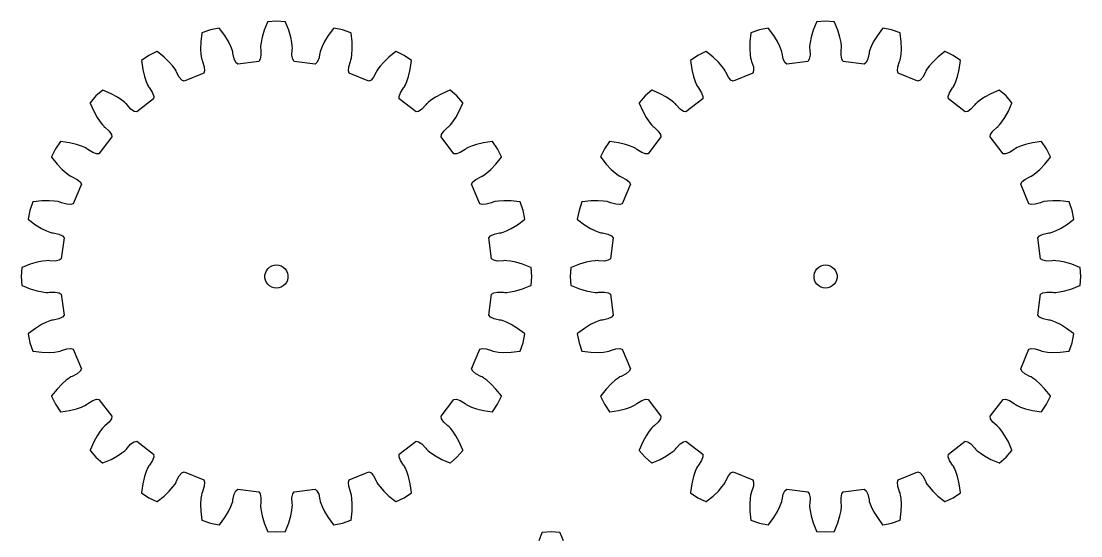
# Model space of a CAD drawing. Extents: x 0 to 209, y 0 to 199.
# Drawn here: x 0 to 137.4, y 131.9 to 198.6 of the extents above; entities that cross this region are included whole.
import ezdxf

# ---------------------------------------------------------------- set-up
doc = ezdxf.new("R2010")
doc.units = 0

msp = doc.modelspace()

# ---------------------------------------------------------------- linework, layer by layer
for p, q in [((31.93, 198.52), (31.5, 197.45)), ((31.94, 198.55), (31.93, 198.52)), ((33.1, 198.63), (31.94, 198.55)), ((34.26, 198.55), (33.1, 198.63)), ((34.28, 198.52), (34.26, 198.55)), ((34.7, 197.45), (34.28, 198.52)), ((103.14, 198.52), (102.71, 197.45)), ((103.15, 198.55), (103.14, 198.52)), ((104.31, 198.63), (103.15, 198.55)), ((105.47, 198.55), (104.31, 198.63)), ((105.49, 198.52), (105.47, 198.55)), ((105.91, 197.45), (105.49, 198.52)), ((23.43, 197.09), (23.3, 195.94)), ((23.44, 197.12), (23.43, 197.09)), ((24.54, 197.5), (23.44, 197.12)), ((25.68, 197.72), (24.54, 197.5)), ((25.7, 197.7), (25.68, 197.72)), ((26.39, 196.77), (25.7, 197.7)), ((26.87, 195.98), (26.39, 196.77)), ((31.24, 196.56), (31.1, 195.87)), ((31.5, 197.45), (31.24, 196.56)), ((34.97, 196.56), (34.7, 197.45)), ((35.11, 195.87), (34.97, 196.56)), ((39.82, 196.77), (39.34, 195.98)), ((40.51, 197.7), (39.82, 196.77)), ((40.53, 197.72), (40.51, 197.7)), ((41.67, 197.5), (40.53, 197.72)), ((42.77, 197.12), (41.67, 197.5)), ((42.78, 197.09), (42.77, 197.12)), ((42.91, 195.94), (42.78, 197.09)), ((94.64, 197.09), (94.51, 195.94)), ((95.74, 197.5), (94.64, 197.12)), ((94.64, 197.12), (94.64, 197.09)), ((96.88, 197.72), (95.74, 197.5)), ((96.91, 197.7), (96.88, 197.72)), ((97.6, 196.77), (96.91, 197.7)), ((98.08, 195.98), (97.6, 196.77)), ((102.45, 196.56), (102.31, 195.87)), ((102.71, 197.45), (102.45, 196.56)), ((106.18, 196.56), (105.91, 197.45)), ((106.32, 195.87), (106.18, 196.56)), ((111.03, 196.77), (110.54, 195.98)), ((111.72, 197.7), (111.03, 196.77)), ((111.74, 197.72), (111.72, 197.7)), ((112.88, 197.5), (111.74, 197.72)), ((113.98, 197.12), (112.88, 197.5)), ((113.99, 197.09), (113.98, 197.12)), ((114.12, 195.94), (113.99, 197.09)), ((23.3, 195.94), (23.27, 195.02)), ((27.19, 195.35), (26.87, 195.98)), ((27.36, 194.91), (27.19, 195.35)), ((31.05, 195.39), (31.04, 195.14)), ((31.04, 195.14), (31.04, 195.12)), ((31.1, 195.87), (31.05, 195.39)), ((35.16, 195.39), (35.11, 195.87)), ((35.17, 195.14), (35.16, 195.39)), ((35.17, 195.12), (35.17, 195.14)), ((39.02, 195.35), (38.85, 194.91)), ((39.34, 195.98), (39.02, 195.35)), ((42.94, 195.02), (42.91, 195.94)), ((94.51, 195.94), (94.48, 195.02)), ((98.4, 195.35), (98.08, 195.98)), ((98.57, 194.91), (98.4, 195.35)), ((102.31, 195.87), (102.25, 195.39)), ((102.25, 195.39), (102.25, 195.14)), ((102.25, 195.14), (102.25, 195.12)), ((106.37, 195.39), (106.32, 195.87)), ((106.38, 195.14), (106.37, 195.39)), ((106.38, 195.12), (106.38, 195.14)), ((110.23, 195.35), (110.06, 194.91)), ((110.54, 195.98), (110.23, 195.35)), ((114.15, 195.02), (114.12, 195.94)), ((16.55, 194.19), (15.59, 193.54)), ((17.59, 194.7), (16.55, 194.19)), ((17.62, 194.69), (17.59, 194.7)), ((18.53, 193.97), (17.62, 194.69)), ((19.2, 193.33), (18.53, 193.97)), ((23.27, 195.02), (23.31, 194.31)), ((23.31, 194.31), (23.38, 193.84)), ((23.38, 193.84), (23.44, 193.6)), ((27.43, 194.67), (27.36, 194.91)), ((27.44, 194.64), (27.43, 194.67)), ((27.46, 194.47), (27.44, 194.64)), ((27.62, 193.75), (27.46, 194.47)), ((31.09, 194.21), (31, 193.69)), ((31.04, 195.12), (31.07, 194.94)), ((31.07, 194.94), (31.09, 194.21)), ((35.11, 194.21), (35.14, 194.94)), ((35.21, 193.69), (35.11, 194.21)), ((35.14, 194.94), (35.17, 195.12)), ((38.75, 194.47), (38.59, 193.75)), ((38.77, 194.64), (38.75, 194.47)), ((38.78, 194.67), (38.77, 194.64)), ((38.85, 194.91), (38.78, 194.67)), ((42.77, 193.6), (42.82, 193.84)), ((42.82, 193.84), (42.89, 194.31)), ((42.89, 194.31), (42.94, 195.02)), ((47.68, 193.97), (47.01, 193.33)), ((48.58, 194.69), (47.68, 193.97)), ((48.61, 194.7), (48.58, 194.69)), ((49.66, 194.19), (48.61, 194.7)), ((50.62, 193.54), (49.66, 194.19)), ((87.76, 194.19), (86.79, 193.54)), ((88.8, 194.7), (87.76, 194.19)), ((88.83, 194.69), (88.8, 194.7)), ((89.74, 193.97), (88.83, 194.69)), ((90.41, 193.33), (89.74, 193.97)), ((94.48, 195.02), (94.52, 194.31)), ((94.52, 194.31), (94.59, 193.84)), ((94.59, 193.84), (94.65, 193.6)), ((98.64, 194.67), (98.57, 194.91)), ((98.65, 194.64), (98.64, 194.67)), ((98.67, 194.47), (98.65, 194.64)), ((98.83, 193.75), (98.67, 194.47)), ((102.3, 194.21), (102.21, 193.69)), ((102.25, 195.12), (102.27, 194.94)), ((102.27, 194.94), (102.3, 194.21)), ((106.32, 194.21), (106.35, 194.94)), ((106.42, 193.69), (106.32, 194.21)), ((106.35, 194.94), (106.38, 195.12)), ((109.96, 194.47), (109.8, 193.75)), ((109.98, 194.64), (109.96, 194.47)), ((110.06, 194.91), (109.98, 194.67)), ((109.98, 194.67), (109.98, 194.64)), ((113.98, 193.6), (114.03, 193.84)), ((114.03, 193.84), (114.1, 194.31)), ((114.1, 194.31), (114.15, 195.02)), ((118.89, 193.97), (118.22, 193.33)), ((119.79, 194.69), (118.89, 193.97)), ((119.82, 194.7), (119.79, 194.69)), ((120.86, 194.19), (119.82, 194.7)), ((121.83, 193.54), (120.86, 194.19)), ((15.59, 193.54), (15.59, 193.51)), ((15.59, 193.51), (15.76, 192.37)), ((19.67, 192.8), (19.2, 193.33)), ((19.95, 192.42), (19.67, 192.8)), ((20.08, 192.21), (19.95, 192.42)), ((23.44, 193.6), (23.45, 193.58)), ((23.45, 193.58), (23.52, 193.41)), ((23.52, 193.41), (23.74, 192.71)), ((23.74, 192.71), (23.78, 192.19)), ((27.85, 193.28), (27.62, 193.75)), ((28.09, 193.06), (27.85, 193.28)), ((30.82, 193.42), (28.09, 193.06)), ((31, 193.69), (30.82, 193.42)), ((35.39, 193.42), (35.21, 193.69)), ((38.12, 193.06), (35.39, 193.42)), ((38.36, 193.28), (38.12, 193.06)), ((38.59, 193.75), (38.36, 193.28)), ((42.43, 192.19), (42.47, 192.71)), ((42.47, 192.71), (42.69, 193.41)), ((42.69, 193.41), (42.76, 193.58)), ((42.76, 193.58), (42.77, 193.6)), ((46.26, 192.42), (46.13, 192.21)), ((46.54, 192.8), (46.26, 192.42)), ((47.01, 193.33), (46.54, 192.8)), ((50.45, 192.37), (50.62, 193.51)), ((50.62, 193.51), (50.62, 193.54)), ((86.79, 193.54), (86.8, 193.51)), ((86.8, 193.51), (86.97, 192.37)), ((90.88, 192.8), (90.41, 193.33)), ((91.16, 192.42), (90.88, 192.8)), ((91.29, 192.21), (91.16, 192.42)), ((94.65, 193.6), (94.66, 193.58)), ((94.66, 193.58), (94.73, 193.41)), ((94.73, 193.41), (94.95, 192.71)), ((94.95, 192.71), (94.99, 192.19)), ((99.05, 193.28), (98.83, 193.75)), ((99.3, 193.06), (99.05, 193.28)), ((102.03, 193.42), (99.3, 193.06)), ((102.21, 193.69), (102.03, 193.42)), ((106.6, 193.42), (106.42, 193.69)), ((109.33, 193.06), (106.6, 193.42)), ((109.57, 193.28), (109.33, 193.06)), ((109.8, 193.75), (109.57, 193.28)), ((113.64, 192.19), (113.68, 192.71)), ((113.68, 192.71), (113.9, 193.41)), ((113.9, 193.41), (113.97, 193.58)), ((113.97, 193.58), (113.98, 193.6)), ((117.47, 192.42), (117.33, 192.21)), ((117.75, 192.8), (117.47, 192.42)), ((118.22, 193.33), (117.75, 192.8)), ((121.66, 192.37), (121.83, 193.51)), ((121.83, 193.51), (121.83, 193.54)), ((15.76, 192.37), (15.97, 191.47)), ((15.97, 191.47), (16.2, 190.8)), ((20.09, 192.19), (20.08, 192.21)), ((20.16, 192.02), (20.09, 192.19)), ((20.5, 191.37), (20.16, 192.02)), ((20.84, 190.97), (20.5, 191.37)), ((23.67, 191.88), (21.13, 190.83)), ((23.78, 192.19), (23.67, 191.88)), ((42.53, 191.88), (42.43, 192.19)), ((45.08, 190.83), (42.53, 191.88)), ((45.71, 191.37), (45.37, 190.97)), ((46.05, 192.02), (45.71, 191.37)), ((46.12, 192.19), (46.05, 192.02)), ((46.13, 192.21), (46.12, 192.19)), ((50.01, 190.8), (50.24, 191.47)), ((50.24, 191.47), (50.45, 192.37)), ((86.97, 192.37), (87.18, 191.47)), ((87.18, 191.47), (87.4, 190.8)), ((91.3, 192.19), (91.29, 192.21)), ((91.37, 192.02), (91.3, 192.19)), ((91.71, 191.37), (91.37, 192.02)), ((92.05, 190.97), (91.71, 191.37)), ((94.88, 191.88), (92.34, 190.83)), ((94.99, 192.19), (94.88, 191.88)), ((113.74, 191.88), (113.64, 192.19)), ((116.28, 190.83), (113.74, 191.88)), ((116.91, 191.37), (116.58, 190.97)), ((117.26, 192.02), (116.91, 191.37)), ((117.32, 192.19), (117.26, 192.02)), ((117.33, 192.21), (117.32, 192.19)), ((121.22, 190.8), (121.44, 191.47)), ((121.44, 191.47), (121.66, 192.37)), ((10.57, 189.7), (9.7, 188.93)), ((10.6, 189.68), (10.57, 189.7)), ((11.66, 189.23), (10.6, 189.68)), ((16.2, 190.8), (16.38, 190.36)), ((16.38, 190.36), (16.5, 190.14)), ((16.5, 190.14), (16.52, 190.12)), ((16.52, 190.12), (16.63, 189.98)), ((16.63, 189.98), (17.02, 189.36)), ((21.13, 190.83), (20.84, 190.97)), ((45.37, 190.97), (45.08, 190.83)), ((49.19, 189.36), (49.58, 189.98)), ((49.58, 189.98), (49.69, 190.12)), ((49.69, 190.12), (49.7, 190.14)), ((49.7, 190.14), (49.82, 190.36)), ((49.82, 190.36), (50.01, 190.8)), ((55.61, 189.68), (54.55, 189.23)), ((55.64, 189.7), (55.61, 189.68)), ((56.51, 188.93), (55.64, 189.7)), ((81.78, 189.7), (80.9, 188.93)), ((81.81, 189.68), (81.78, 189.7)), ((82.87, 189.23), (81.81, 189.68)), ((87.4, 190.8), (87.59, 190.36)), ((87.59, 190.36), (87.71, 190.14)), ((87.71, 190.14), (87.73, 190.12)), ((87.73, 190.12), (87.84, 189.98)), ((87.84, 189.98), (88.23, 189.36)), ((92.34, 190.83), (92.05, 190.97)), ((116.58, 190.97), (116.28, 190.83)), ((120.4, 189.36), (120.79, 189.98)), ((120.79, 189.98), (120.9, 190.12)), ((120.9, 190.12), (120.91, 190.14)), ((120.91, 190.14), (121.03, 190.36)), ((121.03, 190.36), (121.22, 190.8)), ((126.81, 189.68), (125.76, 189.23)), ((126.85, 189.7), (126.81, 189.68)), ((127.72, 188.93), (126.85, 189.7)), ((9.7, 188.93), (8.93, 188.06)), ((12.48, 188.78), (11.66, 189.23)), ((13.06, 188.4), (12.48, 188.78)), ((13.44, 188.1), (13.06, 188.4)), ((17.17, 188.54), (14.99, 186.87)), ((17.02, 189.36), (17.19, 188.87)), ((17.19, 188.87), (17.17, 188.54)), ((49.01, 188.87), (49.19, 189.36)), ((49.03, 188.54), (49.01, 188.87)), ((51.22, 186.87), (49.03, 188.54)), ((53.14, 188.4), (52.77, 188.1)), ((53.73, 188.78), (53.14, 188.4)), ((54.55, 189.23), (53.73, 188.78)), ((57.28, 188.06), (56.51, 188.93)), ((80.9, 188.93), (80.14, 188.06)), ((83.69, 188.78), (82.87, 189.23)), ((84.27, 188.4), (83.69, 188.78)), ((84.65, 188.1), (84.27, 188.4)), ((88.38, 188.54), (86.2, 186.87)), ((88.23, 189.36), (88.4, 188.87)), ((88.4, 188.87), (88.38, 188.54)), ((120.22, 188.87), (120.4, 189.36)), ((120.24, 188.54), (120.22, 188.87)), ((122.43, 186.87), (120.24, 188.54)), ((124.35, 188.4), (123.98, 188.1)), ((124.94, 188.78), (124.35, 188.4)), ((125.76, 189.23), (124.94, 188.78)), ((128.49, 188.06), (127.72, 188.93)), ((8.93, 188.06), (8.94, 188.02)), ((8.94, 188.02), (9.4, 186.96)), ((9.4, 186.96), (9.84, 186.15)), ((13.62, 187.93), (13.44, 188.1)), ((13.64, 187.91), (13.62, 187.93)), ((13.74, 187.77), (13.64, 187.91)), ((14.24, 187.23), (13.74, 187.77)), ((14.67, 186.93), (14.24, 187.23)), ((14.99, 186.87), (14.67, 186.93)), ((51.54, 186.93), (51.22, 186.87)), ((51.97, 187.23), (51.54, 186.93)), ((52.47, 187.77), (51.97, 187.23)), ((52.57, 187.91), (52.47, 187.77)), ((52.59, 187.93), (52.57, 187.91)), ((52.77, 188.1), (52.59, 187.93)), ((56.37, 186.15), (56.81, 186.96)), ((56.81, 186.96), (57.27, 188.02)), ((57.27, 188.02), (57.28, 188.06)), ((80.14, 188.06), (80.15, 188.02)), ((80.15, 188.02), (80.61, 186.96)), ((80.61, 186.96), (81.05, 186.15)), ((84.83, 187.93), (84.65, 188.1)), ((84.84, 187.91), (84.83, 187.93)), ((84.95, 187.77), (84.84, 187.91)), ((85.45, 187.23), (84.95, 187.77)), ((85.88, 186.93), (85.45, 187.23)), ((86.2, 186.87), (85.88, 186.93)), ((122.75, 186.93), (122.43, 186.87)), ((123.17, 187.23), (122.75, 186.93)), ((123.68, 187.77), (123.17, 187.23)), ((123.78, 187.91), (123.68, 187.77)), ((123.8, 187.93), (123.78, 187.91)), ((123.98, 188.1), (123.8, 187.93)), ((127.58, 186.15), (128.02, 186.96)), ((128.02, 186.96), (128.48, 188.02)), ((128.48, 188.02), (128.49, 188.06)), ((9.84, 186.15), (10.23, 185.56)), ((10.23, 185.56), (10.53, 185.19)), ((55.68, 185.19), (55.98, 185.56)), ((55.98, 185.56), (56.37, 186.15)), ((81.05, 186.15), (81.44, 185.56)), ((81.44, 185.56), (81.73, 185.19)), ((126.89, 185.19), (127.19, 185.56)), ((127.19, 185.56), (127.58, 186.15)), ((10.53, 185.19), (10.7, 185.01)), ((10.7, 185.01), (10.72, 184.99)), ((10.72, 184.99), (10.86, 184.88)), ((10.86, 184.88), (11.4, 184.38)), ((11.4, 184.38), (11.69, 183.95)), ((54.51, 183.95), (54.81, 184.38)), ((54.81, 184.38), (55.35, 184.88)), ((55.35, 184.88), (55.49, 184.99)), ((55.49, 184.99), (55.51, 185.01)), ((55.51, 185.01), (55.68, 185.19)), ((81.73, 185.19), (81.91, 185.01)), ((81.91, 185.01), (81.92, 184.99)), ((81.92, 184.99), (82.07, 184.88)), ((82.07, 184.88), (82.61, 184.38)), ((82.61, 184.38), (82.9, 183.95)), ((125.72, 183.95), (126.02, 184.38)), ((126.02, 184.38), (126.56, 184.88)), ((126.56, 184.88), (126.7, 184.99)), ((126.7, 184.99), (126.72, 185.01)), ((126.72, 185.01), (126.89, 185.19)), ((5.08, 183.04), (4.44, 182.07)), ((5.12, 183.04), (5.08, 183.04)), ((6.26, 182.87), (5.12, 183.04)), ((7.16, 182.65), (6.26, 182.87)), ((11.76, 183.63), (10.08, 181.45)), ((11.69, 183.95), (11.76, 183.63)), ((54.45, 183.63), (54.51, 183.95)), ((56.12, 181.45), (54.45, 183.63)), ((59.95, 182.87), (59.05, 182.65)), ((61.09, 183.04), (59.95, 182.87)), ((61.13, 183.04), (61.09, 183.04)), ((61.77, 182.07), (61.13, 183.04)), ((76.29, 183.04), (75.64, 182.07)), ((76.32, 183.04), (76.29, 183.04)), ((77.47, 182.87), (76.32, 183.04)), ((78.37, 182.65), (77.47, 182.87)), ((82.97, 183.63), (81.29, 181.45)), ((82.9, 183.95), (82.97, 183.63)), ((125.66, 183.63), (125.72, 183.95)), ((127.33, 181.45), (125.66, 183.63)), ((131.16, 182.87), (130.26, 182.65)), ((132.3, 183.04), (131.16, 182.87)), ((132.34, 183.04), (132.3, 183.04)), ((132.98, 182.07), (132.34, 183.04)), ((4.44, 182.07), (3.92, 181.03)), ((7.83, 182.43), (7.16, 182.65)), ((8.26, 182.24), (7.83, 182.43)), ((8.48, 182.12), (8.26, 182.24)), ((8.5, 182.11), (8.48, 182.12)), ((8.64, 182), (8.5, 182.11)), ((9.27, 181.6), (8.64, 182)), ((9.76, 181.43), (9.27, 181.6)), ((10.08, 181.45), (9.76, 181.43)), ((56.45, 181.43), (56.12, 181.45)), ((56.94, 181.6), (56.45, 181.43)), ((57.56, 182), (56.94, 181.6)), ((57.7, 182.11), (57.56, 182)), ((57.72, 182.12), (57.7, 182.11)), ((57.95, 182.24), (57.72, 182.12)), ((58.38, 182.43), (57.95, 182.24)), ((59.05, 182.65), (58.38, 182.43)), ((62.29, 181.03), (61.77, 182.07)), ((75.64, 182.07), (75.13, 181.03)), ((79.03, 182.43), (78.37, 182.65)), ((79.47, 182.24), (79.03, 182.43)), ((79.69, 182.12), (79.47, 182.24)), ((79.71, 182.11), (79.69, 182.12)), ((79.85, 182), (79.71, 182.11)), ((80.48, 181.6), (79.85, 182)), ((80.97, 181.43), (80.48, 181.6)), ((81.29, 181.45), (80.97, 181.43)), ((127.66, 181.43), (127.33, 181.45)), ((128.15, 181.6), (127.66, 181.43)), ((128.77, 182), (128.15, 181.6)), ((128.91, 182.11), (128.77, 182)), ((128.93, 182.12), (128.91, 182.11)), ((129.15, 182.24), (128.93, 182.12)), ((129.59, 182.43), (129.15, 182.24)), ((130.26, 182.65), (129.59, 182.43)), ((133.5, 181.03), (132.98, 182.07)), ((3.92, 181.03), (3.94, 181)), ((3.94, 181), (4.66, 180.1)), ((4.66, 180.1), (5.3, 179.42)), ((60.91, 179.42), (61.55, 180.1)), ((61.55, 180.1), (62.27, 181)), ((62.27, 181), (62.29, 181.03)), ((75.13, 181.03), (75.15, 181)), ((75.15, 181), (75.87, 180.1)), ((75.87, 180.1), (76.5, 179.42)), ((132.12, 179.42), (132.76, 180.1)), ((132.76, 180.1), (133.48, 181)), ((133.48, 181), (133.5, 181.03)), ((5.3, 179.42), (5.82, 178.96)), ((5.82, 178.96), (6.2, 178.67)), ((6.2, 178.67), (6.42, 178.54)), ((59.79, 178.54), (60, 178.67)), ((60, 178.67), (60.39, 178.96)), ((60.39, 178.96), (60.91, 179.42)), ((76.5, 179.42), (77.03, 178.96)), ((77.03, 178.96), (77.41, 178.67)), ((77.41, 178.67), (77.63, 178.54)), ((131, 178.54), (131.21, 178.67)), ((131.21, 178.67), (131.6, 178.96)), ((131.6, 178.96), (132.12, 179.42)), ((6.42, 178.54), (6.44, 178.53)), ((6.44, 178.53), (6.61, 178.47)), ((6.61, 178.47), (7.26, 178.12)), ((7.8, 177.49), (6.74, 174.95)), ((7.26, 178.12), (7.65, 177.78)), ((7.65, 177.78), (7.8, 177.49)), ((58.41, 177.49), (58.56, 177.78)), ((59.46, 174.95), (58.41, 177.49)), ((58.56, 177.78), (58.95, 178.12)), ((58.95, 178.12), (59.6, 178.47)), ((59.6, 178.47), (59.77, 178.53)), ((59.77, 178.53), (59.79, 178.54)), ((77.63, 178.54), (77.65, 178.53)), ((77.65, 178.53), (77.81, 178.47)), ((77.81, 178.47), (78.47, 178.12)), ((79.01, 177.49), (77.95, 174.95)), ((78.47, 178.12), (78.86, 177.78)), ((78.86, 177.78), (79.01, 177.49)), ((129.62, 177.49), (129.76, 177.78)), ((130.67, 174.95), (129.62, 177.49)), ((129.76, 177.78), (130.16, 178.12)), ((130.16, 178.12), (130.81, 178.47)), ((130.81, 178.47), (130.98, 178.53)), ((130.98, 178.53), (131, 178.54)), ((1.5, 175.19), (1.13, 174.09)), ((1.54, 175.2), (1.5, 175.19)), ((2.68, 175.33), (1.54, 175.2)), ((3.61, 175.35), (2.68, 175.33)), ((4.31, 175.31), (3.61, 175.35)), ((4.78, 175.24), (4.31, 175.31)), ((5.03, 175.18), (4.78, 175.24)), ((5.05, 175.18), (5.03, 175.18)), ((5.21, 175.1), (5.05, 175.18)), ((5.92, 174.89), (5.21, 175.1)), ((6.44, 174.85), (5.92, 174.89)), ((6.74, 174.95), (6.44, 174.85)), ((59.77, 174.85), (59.46, 174.95)), ((60.29, 174.89), (59.77, 174.85)), ((60.99, 175.1), (60.29, 174.89)), ((61.16, 175.18), (60.99, 175.1)), ((61.18, 175.18), (61.16, 175.18)), ((61.43, 175.24), (61.18, 175.18)), ((61.9, 175.31), (61.43, 175.24)), ((62.6, 175.35), (61.9, 175.31)), ((63.53, 175.33), (62.6, 175.35)), ((64.67, 175.2), (63.53, 175.33)), ((64.71, 175.19), (64.67, 175.2)), ((65.08, 174.09), (64.71, 175.19)), ((72.71, 175.19), (72.34, 174.09)), ((72.74, 175.2), (72.71, 175.19)), ((73.89, 175.33), (72.74, 175.2)), ((74.82, 175.35), (73.89, 175.33)), ((75.52, 175.31), (74.82, 175.35)), ((75.99, 175.24), (75.52, 175.31)), ((76.23, 175.18), (75.99, 175.24)), ((76.26, 175.18), (76.23, 175.18)), ((76.42, 175.1), (76.26, 175.18)), ((77.13, 174.89), (76.42, 175.1)), ((77.64, 174.85), (77.13, 174.89)), ((77.95, 174.95), (77.64, 174.85)), ((130.98, 174.85), (130.67, 174.95)), ((131.5, 174.89), (130.98, 174.85)), ((132.2, 175.1), (131.5, 174.89)), ((132.37, 175.18), (132.2, 175.1)), ((132.39, 175.18), (132.37, 175.18)), ((132.63, 175.24), (132.39, 175.18)), ((133.11, 175.31), (132.63, 175.24)), ((133.81, 175.35), (133.11, 175.31)), ((134.73, 175.33), (133.81, 175.35)), ((135.88, 175.2), (134.73, 175.33)), ((135.92, 175.19), (135.88, 175.2)), ((136.29, 174.09), (135.92, 175.19)), ((1.13, 174.09), (0.9, 172.95)), ((65.31, 172.95), (65.08, 174.09)), ((72.34, 174.09), (72.11, 172.95)), ((136.52, 172.95), (136.29, 174.09)), ((0.9, 172.95), (0.93, 172.93)), ((0.93, 172.93), (1.85, 172.24)), ((1.85, 172.24), (2.65, 171.75)), ((63.56, 171.75), (64.35, 172.24)), ((64.35, 172.24), (65.28, 172.93)), ((65.28, 172.93), (65.31, 172.95)), ((72.11, 172.95), (72.14, 172.93)), ((72.14, 172.93), (73.06, 172.24)), ((73.06, 172.24), (73.85, 171.75)), ((134.77, 171.75), (135.56, 172.24)), ((135.56, 172.24), (136.49, 172.93)), ((136.49, 172.93), (136.52, 172.95)), ((2.65, 171.75), (3.27, 171.44)), ((3.27, 171.44), (3.72, 171.26)), ((3.72, 171.26), (3.96, 171.19)), ((3.96, 171.19), (3.98, 171.19)), ((3.98, 171.19), (4.16, 171.17)), ((4.16, 171.17), (4.88, 171)), ((4.88, 171), (5.35, 170.78)), ((5.56, 170.53), (5.2, 167.81)), ((5.35, 170.78), (5.56, 170.53)), ((60.65, 170.53), (60.86, 170.78)), ((61.01, 167.81), (60.65, 170.53)), ((60.86, 170.78), (61.33, 171)), ((61.33, 171), (62.05, 171.17)), ((62.05, 171.17), (62.23, 171.19)), ((62.23, 171.19), (62.25, 171.19)), ((62.25, 171.19), (62.49, 171.26)), ((62.49, 171.26), (62.94, 171.44)), ((62.94, 171.44), (63.56, 171.75)), ((73.85, 171.75), (74.48, 171.44)), ((74.48, 171.44), (74.92, 171.26)), ((74.92, 171.26), (75.17, 171.19)), ((75.17, 171.19), (75.19, 171.19)), ((75.19, 171.19), (75.37, 171.17)), ((75.37, 171.17), (76.09, 171)), ((76.09, 171), (76.55, 170.78)), ((76.77, 170.53), (76.41, 167.81)), ((76.55, 170.78), (76.77, 170.53)), ((131.86, 170.53), (132.07, 170.78)), ((132.21, 167.81), (131.86, 170.53)), ((132.07, 170.78), (132.54, 171)), ((132.54, 171), (133.26, 171.17)), ((133.26, 171.17), (133.44, 171.19)), ((133.44, 171.19), (133.46, 171.19)), ((133.46, 171.19), (133.7, 171.26)), ((133.7, 171.26), (134.14, 171.44)), ((134.14, 171.44), (134.77, 171.75)), ((5.2, 167.81), (4.93, 167.63)), ((61.28, 167.63), (61.01, 167.81)), ((76.41, 167.81), (76.14, 167.63)), ((132.49, 167.63), (132.21, 167.81)), ((0.08, 166.68), (0, 165.52)), ((0.11, 166.7), (0.08, 166.68)), ((1.18, 167.12), (0.11, 166.7)), ((2.07, 167.39), (1.18, 167.12)), ((2.76, 167.53), (2.07, 167.39)), ((3.23, 167.58), (2.76, 167.53)), ((3.48, 167.59), (3.23, 167.58)), ((3.51, 167.59), (3.48, 167.59)), ((3.68, 167.56), (3.51, 167.59)), ((4.42, 167.53), (3.68, 167.56)), ((4.93, 167.63), (4.42, 167.53)), ((31.81, 166.27), (31.99, 166.52)), ((31.99, 166.52), (32.22, 166.73)), ((32.22, 166.73), (32.49, 166.89)), ((32.49, 166.89), (32.79, 166.99)), ((32.79, 166.99), (33.1, 167.02)), ((33.1, 167.02), (33.42, 166.99)), ((33.42, 166.99), (33.71, 166.89)), ((33.71, 166.89), (33.99, 166.73)), ((33.99, 166.73), (34.22, 166.52)), ((34.22, 166.52), (34.4, 166.27)), ((61.79, 167.53), (61.28, 167.63)), ((62.53, 167.56), (61.79, 167.53)), ((62.7, 167.59), (62.53, 167.56)), ((62.73, 167.59), (62.7, 167.59)), ((62.98, 167.58), (62.73, 167.59)), ((63.45, 167.53), (62.98, 167.58)), ((64.14, 167.39), (63.45, 167.53)), ((65.03, 167.12), (64.14, 167.39)), ((66.1, 166.7), (65.03, 167.12)), ((66.13, 166.68), (66.1, 166.7)), ((66.21, 165.52), (66.13, 166.68)), ((71.28, 166.68), (71.21, 165.52)), ((71.32, 166.7), (71.28, 166.68)), ((72.39, 167.12), (71.32, 166.7)), ((73.28, 167.39), (72.39, 167.12)), ((73.97, 167.53), (73.28, 167.39)), ((74.44, 167.58), (73.97, 167.53)), ((74.69, 167.59), (74.44, 167.58)), ((74.72, 167.59), (74.69, 167.59)), ((74.89, 167.56), (74.72, 167.59)), ((75.63, 167.53), (74.89, 167.56)), ((76.14, 167.63), (75.63, 167.53)), ((103.01, 166.27), (103.2, 166.52)), ((103.2, 166.52), (103.43, 166.73)), ((103.43, 166.73), (103.7, 166.89)), ((103.7, 166.89), (104, 166.99)), ((104, 166.99), (104.31, 167.02)), ((104.31, 167.02), (104.62, 166.99)), ((104.62, 166.99), (104.92, 166.89)), ((104.92, 166.89), (105.19, 166.73)), ((105.19, 166.73), (105.43, 166.52)), ((105.43, 166.52), (105.61, 166.27)), ((133, 167.53), (132.49, 167.63)), ((133.73, 167.56), (133, 167.53)), ((133.91, 167.59), (133.73, 167.56)), ((133.93, 167.59), (133.91, 167.59)), ((134.19, 167.58), (133.93, 167.59)), ((134.66, 167.53), (134.19, 167.58)), ((135.35, 167.39), (134.66, 167.53)), ((136.24, 167.12), (135.35, 167.39)), ((137.31, 166.7), (136.24, 167.12)), ((137.34, 166.68), (137.31, 166.7)), ((137.42, 165.52), (137.34, 166.68)), ((0, 165.52), (0.08, 164.36)), ((31.61, 165.68), (31.68, 165.98)), ((31.61, 165.36), (31.61, 165.68)), ((31.68, 165.06), (31.61, 165.36)), ((31.68, 165.98), (31.81, 166.27)), ((31.81, 164.77), (31.68, 165.06)), ((34.4, 166.27), (34.53, 165.98)), ((34.53, 165.06), (34.4, 164.77)), ((34.53, 165.98), (34.6, 165.68)), ((34.6, 165.36), (34.53, 165.06)), ((34.6, 165.68), (34.6, 165.36)), ((66.13, 164.36), (66.21, 165.52)), ((71.21, 165.52), (71.28, 164.36)), ((102.82, 165.68), (102.89, 165.98)), ((102.82, 165.36), (102.82, 165.68)), ((102.89, 165.06), (102.82, 165.36)), ((102.89, 165.98), (103.01, 166.27)), ((103.01, 164.77), (102.89, 165.06)), ((105.61, 166.27), (105.74, 165.98)), ((105.74, 165.06), (105.61, 164.77)), ((105.74, 165.98), (105.8, 165.68)), ((105.8, 165.36), (105.74, 165.06)), ((105.8, 165.68), (105.8, 165.36)), ((137.34, 164.36), (137.42, 165.52)), ((0.08, 164.36), (0.11, 164.35)), ((0.11, 164.35), (1.18, 163.92)), ((1.18, 163.92), (2.07, 163.66)), ((2.07, 163.66), (2.76, 163.52)), ((31.99, 164.52), (31.81, 164.77)), ((32.22, 164.31), (31.99, 164.52)), ((32.49, 164.15), (32.22, 164.31)), ((32.79, 164.05), (32.49, 164.15)), ((33.1, 164.02), (32.79, 164.05)), ((33.42, 164.05), (33.1, 164.02)), ((33.71, 164.15), (33.42, 164.05)), ((33.99, 164.31), (33.71, 164.15)), ((34.22, 164.52), (33.99, 164.31)), ((34.4, 164.77), (34.22, 164.52)), ((63.45, 163.52), (64.14, 163.66)), ((64.14, 163.66), (65.03, 163.92)), ((65.03, 163.92), (66.1, 164.35)), ((66.1, 164.35), (66.13, 164.36)), ((71.28, 164.36), (71.32, 164.35)), ((71.32, 164.35), (72.39, 163.92)), ((72.39, 163.92), (73.28, 163.66)), ((73.28, 163.66), (73.97, 163.52)), ((103.2, 164.52), (103.01, 164.77)), ((103.43, 164.31), (103.2, 164.52)), ((103.7, 164.15), (103.43, 164.31)), ((104, 164.05), (103.7, 164.15)), ((104.31, 164.02), (104, 164.05)), ((104.62, 164.05), (104.31, 164.02)), ((104.92, 164.15), (104.62, 164.05)), ((105.19, 164.31), (104.92, 164.15)), ((105.43, 164.52), (105.19, 164.31)), ((105.61, 164.77), (105.43, 164.52)), ((134.66, 163.52), (135.35, 163.66)), ((135.35, 163.66), (136.24, 163.92)), ((136.24, 163.92), (137.31, 164.35)), ((137.31, 164.35), (137.34, 164.36)), ((2.76, 163.52), (3.23, 163.46)), ((3.23, 163.46), (3.48, 163.46)), ((3.48, 163.46), (3.51, 163.46)), ((3.51, 163.46), (3.68, 163.48)), ((3.68, 163.48), (4.42, 163.51)), ((4.42, 163.51), (4.93, 163.42)), ((4.93, 163.42), (5.2, 163.24)), ((5.2, 163.24), (5.56, 160.51)), ((60.65, 160.51), (61.01, 163.24)), ((61.01, 163.24), (61.28, 163.42)), ((61.28, 163.42), (61.79, 163.51)), ((61.79, 163.51), (62.53, 163.48)), ((62.53, 163.48), (62.7, 163.46)), ((62.7, 163.46), (62.73, 163.46)), ((62.73, 163.46), (62.98, 163.46)), ((62.98, 163.46), (63.45, 163.52)), ((73.97, 163.52), (74.44, 163.46)), ((74.44, 163.46), (74.69, 163.46)), ((74.69, 163.46), (74.72, 163.46)), ((74.72, 163.46), (74.89, 163.48)), ((74.89, 163.48), (75.63, 163.51)), ((75.63, 163.51), (76.14, 163.42)), ((76.14, 163.42), (76.41, 163.24)), ((76.41, 163.24), (76.77, 160.51)), ((131.86, 160.51), (132.21, 163.24)), ((132.21, 163.24), (132.49, 163.42)), ((132.49, 163.42), (133, 163.51)), ((133, 163.51), (133.73, 163.48)), ((133.73, 163.48), (133.91, 163.46)), ((133.91, 163.46), (133.93, 163.46)), ((133.93, 163.46), (134.19, 163.46)), ((134.19, 163.46), (134.66, 163.52)), ((3.27, 159.6), (2.65, 159.29)), ((3.72, 159.78), (3.27, 159.6)), ((3.96, 159.85), (3.72, 159.78)), ((3.98, 159.85), (3.96, 159.85)), ((4.16, 159.88), (3.98, 159.85)), ((4.88, 160.04), (4.16, 159.88)), ((5.35, 160.26), (4.88, 160.04)), ((5.56, 160.51), (5.35, 160.26)), ((60.86, 160.26), (60.65, 160.51)), ((61.33, 160.04), (60.86, 160.26)), ((62.05, 159.88), (61.33, 160.04)), ((62.23, 159.85), (62.05, 159.88)), ((62.25, 159.85), (62.23, 159.85)), ((62.49, 159.78), (62.25, 159.85)), ((62.94, 159.6), (62.49, 159.78)), ((63.56, 159.29), (62.94, 159.6)), ((74.48, 159.6), (73.85, 159.29)), ((74.92, 159.78), (74.48, 159.6)), ((75.17, 159.85), (74.92, 159.78)), ((75.19, 159.85), (75.17, 159.85)), ((75.37, 159.88), (75.19, 159.85)), ((76.09, 160.04), (75.37, 159.88)), ((76.55, 160.26), (76.09, 160.04)), ((76.77, 160.51), (76.55, 160.26)), ((132.07, 160.26), (131.86, 160.51)), ((132.54, 160.04), (132.07, 160.26)), ((133.26, 159.88), (132.54, 160.04)), ((133.44, 159.85), (133.26, 159.88)), ((133.46, 159.85), (133.44, 159.85)), ((133.7, 159.78), (133.46, 159.85)), ((134.14, 159.6), (133.7, 159.78)), ((134.77, 159.29), (134.14, 159.6)), ((0.93, 158.12), (0.9, 158.09)), ((0.9, 158.09), (1.13, 156.95)), ((1.85, 158.8), (0.93, 158.12)), ((2.65, 159.29), (1.85, 158.8)), ((64.35, 158.8), (63.56, 159.29)), ((65.28, 158.12), (64.35, 158.8)), ((65.08, 156.95), (65.31, 158.09)), ((65.31, 158.09), (65.28, 158.12)), ((72.14, 158.12), (72.11, 158.09)), ((72.11, 158.09), (72.34, 156.95)), ((73.06, 158.8), (72.14, 158.12)), ((73.85, 159.29), (73.06, 158.8)), ((135.56, 158.8), (134.77, 159.29)), ((136.49, 158.12), (135.56, 158.8)), ((136.29, 156.95), (136.52, 158.09)), ((136.52, 158.09), (136.49, 158.12)), ((1.13, 156.95), (1.5, 155.85)), ((64.71, 155.85), (65.08, 156.95)), ((72.34, 156.95), (72.71, 155.85)), ((135.92, 155.85), (136.29, 156.95)), ((1.5, 155.85), (1.54, 155.85)), ((1.54, 155.85), (2.68, 155.71)), ((2.68, 155.71), (3.61, 155.69)), ((3.61, 155.69), (4.31, 155.73)), ((4.31, 155.73), (4.78, 155.8)), ((4.78, 155.8), (5.03, 155.86)), ((5.03, 155.86), (5.05, 155.87)), ((5.05, 155.87), (5.21, 155.94)), ((5.21, 155.94), (5.92, 156.16)), ((5.92, 156.16), (6.44, 156.2)), ((6.44, 156.2), (6.74, 156.09)), ((6.74, 156.09), (7.8, 153.55)), ((58.41, 153.55), (59.46, 156.09)), ((59.46, 156.09), (59.77, 156.2)), ((59.77, 156.2), (60.29, 156.16)), ((60.29, 156.16), (60.99, 155.94)), ((60.99, 155.94), (61.16, 155.87)), ((61.16, 155.87), (61.18, 155.86)), ((61.18, 155.86), (61.43, 155.8)), ((61.43, 155.8), (61.9, 155.73)), ((61.9, 155.73), (62.6, 155.69)), ((62.6, 155.69), (63.53, 155.71)), ((63.53, 155.71), (64.67, 155.85)), ((64.67, 155.85), (64.71, 155.85)), ((72.71, 155.85), (72.74, 155.85)), ((72.74, 155.85), (73.89, 155.71)), ((73.89, 155.71), (74.82, 155.69)), ((74.82, 155.69), (75.52, 155.73)), ((75.52, 155.73), (75.99, 155.8)), ((75.99, 155.8), (76.23, 155.86)), ((76.23, 155.86), (76.26, 155.87)), ((76.26, 155.87), (76.42, 155.94)), ((76.42, 155.94), (77.13, 156.16)), ((77.13, 156.16), (77.64, 156.2)), ((77.64, 156.2), (77.95, 156.09)), ((77.95, 156.09), (79.01, 153.55)), ((129.62, 153.55), (130.67, 156.09)), ((130.67, 156.09), (130.98, 156.2)), ((130.98, 156.2), (131.5, 156.16)), ((131.5, 156.16), (132.2, 155.94)), ((132.2, 155.94), (132.37, 155.87)), ((132.37, 155.87), (132.39, 155.86)), ((132.39, 155.86), (132.63, 155.8)), ((132.63, 155.8), (133.11, 155.73)), ((133.11, 155.73), (133.81, 155.69)), ((133.81, 155.69), (134.73, 155.71)), ((134.73, 155.71), (135.88, 155.85)), ((135.88, 155.85), (135.92, 155.85)), ((6.61, 152.58), (6.44, 152.51)), ((7.26, 152.92), (6.61, 152.58)), ((7.65, 153.26), (7.26, 152.92)), ((7.8, 153.55), (7.65, 153.26)), ((58.56, 153.26), (58.41, 153.55)), ((58.95, 152.92), (58.56, 153.26)), ((59.6, 152.58), (58.95, 152.92)), ((59.77, 152.51), (59.6, 152.58)), ((77.81, 152.58), (77.65, 152.51)), ((78.47, 152.92), (77.81, 152.58)), ((78.86, 153.26), (78.47, 152.92)), ((79.01, 153.55), (78.86, 153.26)), ((129.76, 153.26), (129.62, 153.55)), ((130.16, 152.92), (129.76, 153.26)), ((130.81, 152.58), (130.16, 152.92)), ((130.98, 152.51), (130.81, 152.58)), ((5.3, 151.62), (4.66, 150.94)), ((5.82, 152.08), (5.3, 151.62)), ((6.2, 152.37), (5.82, 152.08)), ((6.42, 152.5), (6.2, 152.37)), ((6.44, 152.51), (6.42, 152.5)), ((59.79, 152.5), (59.77, 152.51)), ((60, 152.37), (59.79, 152.5)), ((60.39, 152.08), (60, 152.37)), ((60.91, 151.62), (60.39, 152.08)), ((61.55, 150.94), (60.91, 151.62)), ((76.5, 151.62), (75.87, 150.94)), ((77.03, 152.08), (76.5, 151.62)), ((77.41, 152.37), (77.03, 152.08)), ((77.63, 152.5), (77.41, 152.37)), ((77.65, 152.51), (77.63, 152.5)), ((131, 152.5), (130.98, 152.51)), ((131.21, 152.37), (131, 152.5)), ((131.6, 152.08), (131.21, 152.37)), ((132.12, 151.62), (131.6, 152.08)), ((132.76, 150.94), (132.12, 151.62)), ((3.94, 150.04), (3.92, 150.01)), ((3.92, 150.01), (4.44, 148.97)), ((4.66, 150.94), (3.94, 150.04)), ((62.27, 150.04), (61.55, 150.94)), ((61.77, 148.97), (62.29, 150.01)), ((62.29, 150.01), (62.27, 150.04)), ((75.15, 150.04), (75.13, 150.01)), ((75.13, 150.01), (75.64, 148.97)), ((75.87, 150.94), (75.15, 150.04)), ((133.48, 150.04), (132.76, 150.94)), ((132.98, 148.97), (133.5, 150.01)), ((133.5, 150.01), (133.48, 150.04)), ((4.44, 148.97), (5.08, 148)), ((7.16, 148.39), (7.83, 148.61)), ((7.83, 148.61), (8.26, 148.8)), ((8.26, 148.8), (8.48, 148.92)), ((8.48, 148.92), (8.5, 148.93)), ((8.5, 148.93), (8.64, 149.05)), ((8.64, 149.05), (9.27, 149.44)), ((9.27, 149.44), (9.76, 149.61)), ((9.76, 149.61), (10.08, 149.59)), ((10.08, 149.59), (11.76, 147.41)), ((54.45, 147.41), (56.12, 149.59)), ((56.12, 149.59), (56.45, 149.61)), ((56.45, 149.61), (56.94, 149.44)), ((56.94, 149.44), (57.56, 149.05)), ((57.56, 149.05), (57.7, 148.93)), ((57.7, 148.93), (57.72, 148.92)), ((57.72, 148.92), (57.95, 148.8)), ((57.95, 148.8), (58.38, 148.61)), ((58.38, 148.61), (59.05, 148.39)), ((61.13, 148), (61.77, 148.97)), ((75.64, 148.97), (76.29, 148)), ((78.37, 148.39), (79.03, 148.61)), ((79.03, 148.61), (79.47, 148.8)), ((79.47, 148.8), (79.69, 148.92)), ((79.69, 148.92), (79.71, 148.93)), ((79.71, 148.93), (79.85, 149.05)), ((79.85, 149.05), (80.48, 149.44)), ((80.48, 149.44), (80.97, 149.61)), ((80.97, 149.61), (81.29, 149.59)), ((81.29, 149.59), (82.97, 147.41)), ((125.66, 147.41), (127.33, 149.59)), ((127.33, 149.59), (127.66, 149.61)), ((127.66, 149.61), (128.15, 149.44)), ((128.15, 149.44), (128.77, 149.05)), ((128.77, 149.05), (128.91, 148.93)), ((128.91, 148.93), (128.93, 148.92)), ((128.93, 148.92), (129.15, 148.8)), ((129.15, 148.8), (129.59, 148.61)), ((129.59, 148.61), (130.26, 148.39)), ((132.34, 148), (132.98, 148.97)), ((5.08, 148), (5.12, 148)), ((5.12, 148), (6.26, 148.17)), ((6.26, 148.17), (7.16, 148.39)), ((11.69, 147.09), (11.4, 146.66)), ((11.76, 147.41), (11.69, 147.09)), ((54.51, 147.09), (54.45, 147.41)), ((54.81, 146.66), (54.51, 147.09)), ((59.05, 148.39), (59.95, 148.17)), ((59.95, 148.17), (61.09, 148)), ((61.09, 148), (61.13, 148)), ((76.29, 148), (76.32, 148)), ((76.32, 148), (77.47, 148.17)), ((77.47, 148.17), (78.37, 148.39)), ((82.9, 147.09), (82.61, 146.66)), ((82.97, 147.41), (82.9, 147.09)), ((125.72, 147.09), (125.66, 147.41)), ((126.02, 146.66), (125.72, 147.09)), ((130.26, 148.39), (131.16, 148.17)), ((131.16, 148.17), (132.3, 148)), ((132.3, 148), (132.34, 148)), ((10.53, 145.85), (10.23, 145.48)), ((10.7, 146.04), (10.53, 145.85)), ((10.72, 146.05), (10.7, 146.04)), ((10.86, 146.16), (10.72, 146.05)), ((11.4, 146.66), (10.86, 146.16)), ((55.35, 146.16), (54.81, 146.66)), ((55.49, 146.05), (55.35, 146.16)), ((55.51, 146.04), (55.49, 146.05)), ((55.68, 145.85), (55.51, 146.04)), ((55.98, 145.48), (55.68, 145.85)), ((81.73, 145.85), (81.44, 145.48)), ((81.91, 146.04), (81.73, 145.85)), ((81.92, 146.05), (81.91, 146.04)), ((82.07, 146.16), (81.92, 146.05)), ((82.61, 146.66), (82.07, 146.16)), ((126.56, 146.16), (126.02, 146.66)), ((126.7, 146.05), (126.56, 146.16)), ((126.72, 146.04), (126.7, 146.05)), ((126.89, 145.85), (126.72, 146.04)), ((127.19, 145.48), (126.89, 145.85)), ((9.84, 144.89), (9.4, 144.08)), ((10.23, 145.48), (9.84, 144.89)), ((56.37, 144.89), (55.98, 145.48)), ((56.81, 144.08), (56.37, 144.89)), ((81.05, 144.89), (80.61, 144.08)), ((81.44, 145.48), (81.05, 144.89)), ((127.58, 144.89), (127.19, 145.48)), ((128.02, 144.08), (127.58, 144.89)), ((8.94, 143.02), (8.93, 142.99)), ((8.93, 142.99), (9.7, 142.11)), ((9.4, 144.08), (8.94, 143.02)), ((13.06, 142.65), (13.44, 142.94)), ((13.44, 142.94), (13.62, 143.11)), ((13.62, 143.11), (13.64, 143.13)), ((13.64, 143.13), (13.74, 143.28)), ((13.74, 143.28), (14.24, 143.82)), ((14.24, 143.82), (14.67, 144.11)), ((14.67, 144.11), (14.99, 144.18)), ((14.99, 144.18), (17.17, 142.5)), ((49.03, 142.5), (51.22, 144.18)), ((51.22, 144.18), (51.54, 144.11)), ((51.54, 144.11), (51.97, 143.82)), ((51.97, 143.82), (52.47, 143.28)), ((52.47, 143.28), (52.57, 143.13)), ((52.57, 143.13), (52.59, 143.11)), ((52.59, 143.11), (52.77, 142.94)), ((52.77, 142.94), (53.14, 142.65)), ((56.51, 142.11), (57.28, 142.99)), ((57.27, 143.02), (56.81, 144.08)), ((57.28, 142.99), (57.27, 143.02)), ((80.15, 143.02), (80.14, 142.99)), ((80.14, 142.99), (80.9, 142.11)), ((80.61, 144.08), (80.15, 143.02)), ((84.27, 142.65), (84.65, 142.94)), ((84.65, 142.94), (84.83, 143.11)), ((84.83, 143.11), (84.84, 143.13)), ((84.84, 143.13), (84.95, 143.28)), ((84.95, 143.28), (85.45, 143.82)), ((85.45, 143.82), (85.88, 144.11)), ((85.88, 144.11), (86.2, 144.18)), ((86.2, 144.18), (88.38, 142.5)), ((120.24, 142.5), (122.43, 144.18)), ((122.43, 144.18), (122.75, 144.11)), ((122.75, 144.11), (123.17, 143.82)), ((123.17, 143.82), (123.68, 143.28)), ((123.68, 143.28), (123.78, 143.13)), ((123.78, 143.13), (123.8, 143.11)), ((123.8, 143.11), (123.98, 142.94)), ((123.98, 142.94), (124.35, 142.65)), ((127.72, 142.11), (128.49, 142.99)), ((128.48, 143.02), (128.02, 144.08)), ((128.49, 142.99), (128.48, 143.02)), ((9.7, 142.11), (10.57, 141.35)), ((10.6, 141.36), (11.66, 141.82)), ((11.66, 141.82), (12.48, 142.26)), ((12.48, 142.26), (13.06, 142.65)), ((17.02, 141.68), (16.63, 141.06)), ((17.19, 142.17), (17.02, 141.68)), ((17.17, 142.5), (17.19, 142.17)), ((49.01, 142.17), (49.03, 142.5)), ((49.19, 141.68), (49.01, 142.17)), ((49.58, 141.06), (49.19, 141.68)), ((53.14, 142.65), (53.73, 142.26)), ((53.73, 142.26), (54.55, 141.82)), ((54.55, 141.82), (55.61, 141.36)), ((55.64, 141.35), (56.51, 142.11)), ((80.9, 142.11), (81.78, 141.35)), ((81.81, 141.36), (82.87, 141.82)), ((82.87, 141.82), (83.69, 142.26)), ((83.69, 142.26), (84.27, 142.65)), ((88.23, 141.68), (87.84, 141.06)), ((88.4, 142.17), (88.23, 141.68)), ((88.38, 142.5), (88.4, 142.17)), ((120.22, 142.17), (120.24, 142.5)), ((120.4, 141.68), (120.22, 142.17)), ((120.79, 141.06), (120.4, 141.68)), ((124.35, 142.65), (124.94, 142.26)), ((124.94, 142.26), (125.76, 141.82)), ((125.76, 141.82), (126.81, 141.36)), ((126.85, 141.35), (127.72, 142.11)), ((10.57, 141.35), (10.6, 141.36)), ((16.2, 140.24), (15.97, 139.58)), ((16.38, 140.68), (16.2, 140.24)), ((16.5, 140.9), (16.38, 140.68)), ((16.52, 140.92), (16.5, 140.9)), ((16.63, 141.06), (16.52, 140.92)), ((20.84, 140.07), (21.13, 140.21)), ((21.13, 140.21), (23.67, 139.16)), ((42.53, 139.16), (45.08, 140.21)), ((45.08, 140.21), (45.37, 140.07)), ((49.69, 140.92), (49.58, 141.06)), ((49.7, 140.9), (49.69, 140.92)), ((49.82, 140.68), (49.7, 140.9)), ((50.01, 140.24), (49.82, 140.68)), ((50.24, 139.58), (50.01, 140.24)), ((55.61, 141.36), (55.64, 141.35)), ((81.78, 141.35), (81.81, 141.36)), ((87.4, 140.24), (87.18, 139.58)), ((87.59, 140.68), (87.4, 140.24)), ((87.71, 140.9), (87.59, 140.68)), ((87.73, 140.92), (87.71, 140.9)), ((87.84, 141.06), (87.73, 140.92)), ((92.05, 140.07), (92.34, 140.21)), ((92.34, 140.21), (94.88, 139.16)), ((113.74, 139.16), (116.28, 140.21)), ((116.28, 140.21), (116.58, 140.07)), ((120.9, 140.92), (120.79, 141.06)), ((120.91, 140.9), (120.9, 140.92)), ((121.03, 140.68), (120.91, 140.9)), ((121.22, 140.24), (121.03, 140.68)), ((121.44, 139.58), (121.22, 140.24)), ((126.81, 141.36), (126.85, 141.35)), ((15.97, 139.58), (15.76, 138.67)), ((19.95, 138.62), (20.08, 138.83)), ((20.08, 138.83), (20.09, 138.86)), ((20.09, 138.86), (20.16, 139.02)), ((20.16, 139.02), (20.5, 139.67)), ((20.5, 139.67), (20.84, 140.07)), ((23.67, 139.16), (23.78, 138.85)), ((23.78, 138.85), (23.74, 138.33)), ((42.43, 138.85), (42.53, 139.16)), ((42.47, 138.33), (42.43, 138.85)), ((45.37, 140.07), (45.71, 139.67)), ((45.71, 139.67), (46.05, 139.02)), ((46.05, 139.02), (46.12, 138.86)), ((46.12, 138.86), (46.13, 138.83)), ((46.13, 138.83), (46.26, 138.62)), ((50.45, 138.67), (50.24, 139.58)), ((87.18, 139.58), (86.97, 138.67)), ((91.16, 138.62), (91.29, 138.83)), ((91.29, 138.83), (91.3, 138.86)), ((91.3, 138.86), (91.37, 139.02)), ((91.37, 139.02), (91.71, 139.67)), ((91.71, 139.67), (92.05, 140.07)), ((94.88, 139.16), (94.99, 138.85)), ((94.99, 138.85), (94.95, 138.33)), ((113.64, 138.85), (113.74, 139.16)), ((113.68, 138.33), (113.64, 138.85)), ((116.58, 140.07), (116.91, 139.67)), ((116.91, 139.67), (117.26, 139.02)), ((117.26, 139.02), (117.32, 138.86)), ((117.32, 138.86), (117.33, 138.83)), ((117.33, 138.83), (117.47, 138.62)), ((121.66, 138.67), (121.44, 139.58)), ((15.76, 138.67), (15.59, 137.53)), ((15.59, 137.53), (15.59, 137.5)), ((15.59, 137.5), (16.55, 136.85)), ((18.53, 137.07), (19.2, 137.71)), ((19.2, 137.71), (19.67, 138.24)), ((19.67, 138.24), (19.95, 138.62)), ((23.44, 137.44), (23.38, 137.2)), ((23.45, 137.47), (23.44, 137.44)), ((23.52, 137.63), (23.45, 137.47)), ((23.74, 138.33), (23.52, 137.63)), ((27.62, 137.29), (27.85, 137.76)), ((27.85, 137.76), (28.09, 137.98)), ((28.09, 137.98), (30.82, 137.62)), ((30.82, 137.62), (31, 137.35)), ((35.21, 137.35), (35.39, 137.62)), ((35.39, 137.62), (38.12, 137.98)), ((38.12, 137.98), (38.36, 137.76)), ((38.36, 137.76), (38.59, 137.29)), ((42.69, 137.63), (42.47, 138.33)), ((42.76, 137.47), (42.69, 137.63)), ((42.77, 137.44), (42.76, 137.47)), ((42.82, 137.2), (42.77, 137.44)), ((46.26, 138.62), (46.54, 138.24)), ((46.54, 138.24), (47.01, 137.71)), ((47.01, 137.71), (47.68, 137.07)), ((49.66, 136.85), (50.62, 137.5)), ((50.62, 137.53), (50.45, 138.67)), ((50.62, 137.5), (50.62, 137.53)), ((86.8, 137.53), (86.79, 137.5)), ((86.79, 137.5), (87.76, 136.85)), ((86.97, 138.67), (86.8, 137.53)), ((89.74, 137.07), (90.41, 137.71)), ((90.41, 137.71), (90.88, 138.24)), ((90.88, 138.24), (91.16, 138.62)), ((94.65, 137.44), (94.59, 137.2)), ((94.66, 137.47), (94.65, 137.44)), ((94.73, 137.63), (94.66, 137.47)), ((94.95, 138.33), (94.73, 137.63)), ((98.83, 137.29), (99.05, 137.76)), ((99.05, 137.76), (99.3, 137.98)), ((99.3, 137.98), (102.03, 137.62)), ((102.03, 137.62), (102.21, 137.35)), ((106.42, 137.35), (106.6, 137.62)), ((106.6, 137.62), (109.33, 137.98)), ((109.33, 137.98), (109.57, 137.76)), ((109.57, 137.76), (109.8, 137.29)), ((113.9, 137.63), (113.68, 138.33)), ((113.97, 137.47), (113.9, 137.63)), ((113.98, 137.44), (113.97, 137.47)), ((114.03, 137.2), (113.98, 137.44)), ((117.47, 138.62), (117.75, 138.24)), ((117.75, 138.24), (118.22, 137.71)), ((118.22, 137.71), (118.89, 137.07)), ((120.86, 136.85), (121.83, 137.5)), ((121.83, 137.53), (121.66, 138.67)), ((121.83, 137.5), (121.83, 137.53)), ((16.55, 136.85), (17.59, 136.34)), ((17.59, 136.34), (17.62, 136.36)), ((17.62, 136.36), (18.53, 137.07)), ((23.31, 136.73), (23.27, 136.03)), ((23.38, 137.2), (23.31, 136.73)), ((27.19, 135.69), (27.36, 136.13)), ((27.36, 136.13), (27.43, 136.37)), ((27.43, 136.37), (27.44, 136.4)), ((27.44, 136.4), (27.46, 136.58)), ((27.46, 136.58), (27.62, 137.29)), ((31, 137.35), (31.09, 136.84)), ((31.07, 136.1), (31.04, 135.92)), ((31.09, 136.84), (31.07, 136.1)), ((35.11, 136.84), (35.21, 137.35)), ((35.14, 136.1), (35.11, 136.84)), ((35.17, 135.92), (35.14, 136.1)), ((38.59, 137.29), (38.75, 136.58)), ((38.75, 136.58), (38.77, 136.4)), ((38.77, 136.4), (38.78, 136.37)), ((38.78, 136.37), (38.85, 136.13)), ((38.85, 136.13), (39.02, 135.69)), ((42.89, 136.73), (42.82, 137.2)), ((42.94, 136.03), (42.89, 136.73)), ((47.68, 137.07), (48.58, 136.36)), ((48.58, 136.36), (48.61, 136.34)), ((48.61, 136.34), (49.66, 136.85)), ((87.76, 136.85), (88.8, 136.34)), ((88.8, 136.34), (88.83, 136.36)), ((88.83, 136.36), (89.74, 137.07)), ((94.52, 136.73), (94.48, 136.03)), ((94.59, 137.2), (94.52, 136.73)), ((98.4, 135.69), (98.57, 136.13)), ((98.57, 136.13), (98.64, 136.37)), ((98.64, 136.37), (98.65, 136.4)), ((98.65, 136.4), (98.67, 136.58)), ((98.67, 136.58), (98.83, 137.29)), ((102.21, 137.35), (102.3, 136.84)), ((102.27, 136.1), (102.25, 135.92)), ((102.3, 136.84), (102.27, 136.1)), ((106.32, 136.84), (106.42, 137.35)), ((106.35, 136.1), (106.32, 136.84)), ((106.38, 135.92), (106.35, 136.1)), ((109.8, 137.29), (109.96, 136.58)), ((109.96, 136.58), (109.98, 136.4)), ((109.98, 136.4), (109.98, 136.37)), ((109.98, 136.37), (110.06, 136.13)), ((110.06, 136.13), (110.23, 135.69)), ((114.1, 136.73), (114.03, 137.2)), ((114.15, 136.03), (114.1, 136.73)), ((118.89, 137.07), (119.79, 136.36)), ((119.79, 136.36), (119.82, 136.34)), ((119.82, 136.34), (120.86, 136.85)), ((23.27, 136.03), (23.3, 135.1)), ((23.3, 135.1), (23.43, 133.95)), ((26.39, 134.27), (26.87, 135.06)), ((26.87, 135.06), (27.19, 135.69)), ((31.04, 135.92), (31.04, 135.9)), ((31.04, 135.9), (31.05, 135.65)), ((31.05, 135.65), (31.1, 135.18)), ((31.1, 135.18), (31.24, 134.49)), ((34.97, 134.49), (35.11, 135.18)), ((35.11, 135.18), (35.16, 135.65)), ((35.16, 135.65), (35.17, 135.9)), ((35.17, 135.9), (35.17, 135.92)), ((39.02, 135.69), (39.34, 135.06)), ((39.34, 135.06), (39.82, 134.27)), ((42.78, 133.95), (42.91, 135.1)), ((42.91, 135.1), (42.94, 136.03)), ((94.48, 136.03), (94.51, 135.1)), ((94.51, 135.1), (94.64, 133.95)), ((97.6, 134.27), (98.08, 135.06)), ((98.08, 135.06), (98.4, 135.69)), ((102.25, 135.92), (102.25, 135.9)), ((102.25, 135.9), (102.25, 135.65)), ((102.25, 135.65), (102.31, 135.18)), ((102.31, 135.18), (102.45, 134.49)), ((106.18, 134.49), (106.32, 135.18)), ((106.32, 135.18), (106.37, 135.65)), ((106.37, 135.65), (106.38, 135.9)), ((106.38, 135.9), (106.38, 135.92)), ((110.23, 135.69), (110.54, 135.06)), ((110.54, 135.06), (111.03, 134.27)), ((113.99, 133.95), (114.12, 135.1)), ((114.12, 135.1), (114.15, 136.03)), ((23.43, 133.95), (23.44, 133.92)), ((23.44, 133.92), (24.54, 133.54)), ((24.54, 133.54), (25.68, 133.32)), ((25.68, 133.32), (25.7, 133.34)), ((25.7, 133.34), (26.39, 134.27)), ((31.24, 134.49), (31.5, 133.6)), ((31.5, 133.6), (31.93, 132.52)), ((34.28, 132.52), (34.7, 133.6)), ((34.7, 133.6), (34.97, 134.49)), ((39.82, 134.27), (40.51, 133.34)), ((40.51, 133.34), (40.53, 133.32)), ((40.53, 133.32), (41.67, 133.54)), ((41.67, 133.54), (42.77, 133.92)), ((42.77, 133.92), (42.78, 133.95)), ((94.64, 133.95), (94.64, 133.92)), ((94.64, 133.92), (95.74, 133.54)), ((95.74, 133.54), (96.88, 133.32)), ((96.88, 133.32), (96.91, 133.34)), ((96.91, 133.34), (97.6, 134.27)), ((102.45, 134.49), (102.71, 133.6)), ((102.71, 133.6), (103.14, 132.52)), ((105.49, 132.52), (105.91, 133.6)), ((105.91, 133.6), (106.18, 134.49)), ((111.03, 134.27), (111.72, 133.34)), ((111.72, 133.34), (111.74, 133.32)), ((111.74, 133.32), (112.88, 133.54)), ((112.88, 133.54), (113.98, 133.92)), ((113.98, 133.92), (113.99, 133.95)), ((31.93, 132.52), (31.94, 132.49)), ((31.94, 132.49), (33.1, 132.42)), ((33.1, 132.42), (34.26, 132.49)), ((34.26, 132.49), (34.28, 132.52)), ((67.53, 132.31), (67.11, 131.24)), ((67.55, 132.34), (67.53, 132.31)), ((68.71, 132.42), (67.55, 132.34)), ((69.87, 132.34), (68.71, 132.42)), ((69.88, 132.31), (69.87, 132.34)), ((70.31, 131.24), (69.88, 132.31)), ((103.14, 132.52), (103.15, 132.49)), ((103.15, 132.49), (104.31, 132.42)), ((104.31, 132.42), (105.47, 132.49)), ((105.47, 132.49), (105.49, 132.52))]:
    msp.add_line(p, q)

doc.saveas('drawing.dxf')
